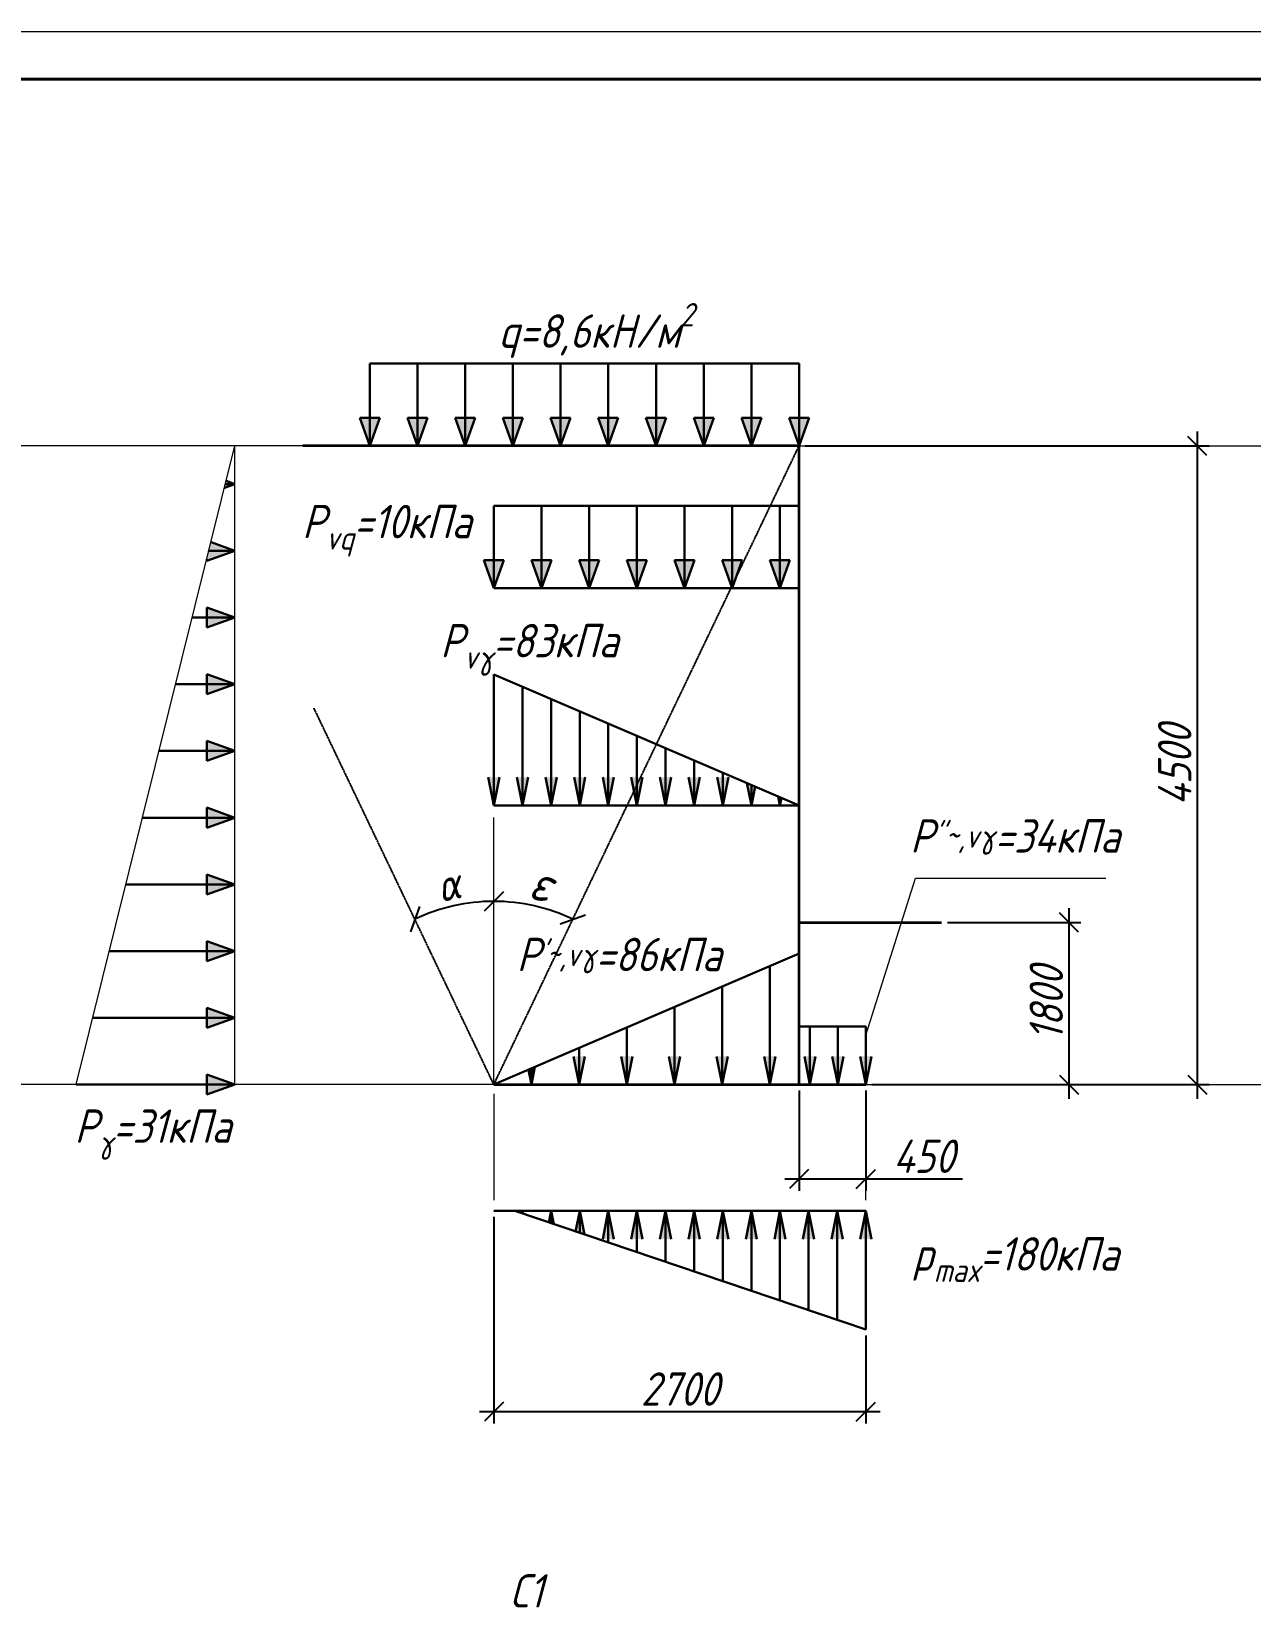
# Model space of a CAD drawing. Header units: millimetres. Extents: x -1004 to 900128, y -352756 to 107728.
# Drawn here: x 321527 to 334308, y 1445 to 17979 of the extents above; entities that cross this region are included whole.
import ezdxf

# ---------------------------------------------------------------- set-up
doc = ezdxf.new("R2010")
doc.units = ezdxf.units.MM
doc.linetypes.add('ACAD_ISO02W100', pattern=[15, 12, -3])
doc.linetypes.add('ACAD_ISO04W100', pattern=[30, 24, -3, 0, -3])
for name, color, linetype, lineweight in [('axles', 152, 'ACAD_ISO04W100', 20), ('basic', 95, 'Continuous', 30), ('frame', 173, 'Continuous', 40), ('hatch', 117, 'ACAD_ISO02W100', 25), ('size', 45, 'Continuous', 20), ('text', 13, 'Continuous', 20), ('thick', 42, 'Continuous', 35), ('thin', 153, 'Continuous', 18)]:
    doc.layers.add(name, color=color, linetype=linetype, lineweight=lineweight)
doc.styles.add('Structures', font='isocpeur.ttf', dxfattribs={"width": 0.85, "oblique": 15})
doc.styles.add('structures 5', font='isocpeur.ttf', dxfattribs={"width": 0.85, "oblique": 15, "height": 5})
doc.dimstyles.new('structures 3.5', dxfattribs={"dimtxt": 3.5, "dimasz": 2, "dimexe": 1.25, "dimexo": 0.625, "dimtad": 1, "dimtxsty": 'Structures', "dimblk": 'OBLIQUE', "dimcen": 2.5, "dimdle": 1.5, "dimadec": 0, "dimazin": 0, "dimtfac": 1, "dimtmove": 0, "dimatfit": 3, "dimfxl": 1, "dimarcsym": 0})

# ---------------------------------------------------------------- blocks, each defined once
blk = doc.blocks.new('_Oblique')
at = {"color": 0, "linetype": 'ByBlock', "lineweight": -2}
blk.add_line((-0.5, -0.5), (0.5, 0.5), dxfattribs=at)
blk = doc.blocks.new('*D250')
at = {"layer": 'Defpoints', "color": 0, "transparency": 16777216}
for p in [(331070.3968616705, 8631.040334939873), (330275.0743237844, 6931.040334939873), (332405.1650700372, 6931.040334939873)]:
    blk.add_point(p, dxfattribs=at)
at = {"layer": 'size', "color": 0, "lineweight": -2, "transparency": 16777216}
for p, q in [((332405.1650700372, 8781.040334939875), (332405.1650700372, 6781.040334939873)), ((331132.8968616705, 8631.040334939873), (332530.1650700372, 8631.040334939875)), ((330337.5743237844, 6931.040334939873), (332530.1650700372, 6931.040334939873))]:
    blk.add_line(p, q, dxfattribs=at)
at = {"layer": 'size', "color": 0, "lineweight": -2, "transparency": 16777216, "xscale": 200, "yscale": 200, "zscale": 200}
for p, rotation in [((332405.1650700372, 8631.040334939875), 90), ((332405.1650700372, 6931.040334939873), 270)]:
    blk.add_blockref('_Oblique', p, dxfattribs=dict(at, rotation=rotation))
at = {"layer": 'size', "color": 0, "transparency": 16777216, "insert": (332167.6650700372, 7781.040334939778), "char_height": 350, "attachment_point": 5, "rotation": 90, "style": 'Structures'}
blk.add_mtext('1800', dxfattribs=at)
blk = doc.blocks.new('*D251')
at = {"layer": 'Defpoints', "color": 0, "transparency": 16777216}
for p in [(329575.0743237843, 6931.040334939869), (330275.0743237843, 6931.040334939869), (330275.0743237843, 5941.322393724899)]:
    blk.add_point(p, dxfattribs=at)
at = {"layer": 'size', "color": 0, "lineweight": -2, "transparency": 16777216}
for p, q in [((329575.0743237843, 6868.540334939869), (329575.0743237843, 5816.322393724899)), ((330275.0743237843, 6868.540334939869), (330275.0743237843, 5816.322393724899)), ((329425.0743237843, 5941.322393724899), (330275.0743237843, 5941.322393724899)), ((330275.0743237843, 5941.322393724899), (331288.8565411352, 5941.322393724899))]:
    blk.add_line(p, q, dxfattribs=at)
at = {"layer": 'size', "color": 0, "lineweight": -2, "transparency": 16777216, "xscale": 200, "yscale": 200, "zscale": 200, "rotation": 180}
blk.add_blockref('_Oblique', (329575.0743237843, 5941.322393724899), dxfattribs=at)
at = {"layer": 'size', "color": 0, "lineweight": -2, "transparency": 16777216, "xscale": 200, "yscale": 200, "zscale": 200}
blk.add_blockref('_Oblique', (330275.0743237843, 5941.322393724899), dxfattribs=at)
at = {"layer": 'size', "color": 0, "transparency": 16777216, "insert": (330881.9654324598, 6178.822393724899), "char_height": 350, "attachment_point": 5, "style": 'Structures'}
blk.add_mtext('450', dxfattribs=at)
blk = doc.blocks.new('*D252')
at = {"layer": 'Defpoints', "color": 0, "transparency": 16777216}
for p in [(329575.0743237844, 13631.04033493988), (333751.3673618096, 13631.04033493988), (330275.0743237844, 6931.040334939873)]:
    blk.add_point(p, dxfattribs=at)
at = {"layer": 'size', "color": 0, "lineweight": -2, "transparency": 16777216}
for p, q in [((333751.3673618096, 6781.040334939873), (333751.3673618096, 13781.04033493988)), ((329637.5743237844, 13631.04033493988), (333876.3673618096, 13631.04033493988)), ((330337.5743237844, 6931.040334939873), (333876.3673618096, 6931.040334939874))]:
    blk.add_line(p, q, dxfattribs=at)
at = {"layer": 'size', "color": 0, "lineweight": -2, "transparency": 16777216, "xscale": 200, "yscale": 200, "zscale": 200}
for p, rotation in [((333751.3673618096, 13631.04033493988), 90), ((333751.3673618096, 6931.040334939873), 270)]:
    blk.add_blockref('_Oblique', p, dxfattribs=dict(at, rotation=rotation))
at = {"layer": 'size', "color": 0, "transparency": 16777216, "insert": (333513.8673618095, 10281.04033493978), "char_height": 350, "attachment_point": 5, "rotation": 90, "style": 'Structures'}
blk.add_mtext('4500', dxfattribs=at)
blk = doc.blocks.new('*D253')
at = {"layer": 'Defpoints', "color": 0, "transparency": 16777216}
for p in [(329575.0743237843, 13631.04033493985), (326375.0743237843, 9732.184641037034), (326659.4576284386, 8831.647087800506), (326375.0743237843, 6931.040334939869), (326375.0743237843, 6931.040334939869)]:
    blk.add_point(p, dxfattribs=at)
at = {"layer": 'size', "color": 0, "lineweight": -2, "transparency": 16777216}
blk.add_arc((326375.0743237843, 6931.040334939869), 1921.764786071803, 64.47030200946634, 89.9999999999995, dxfattribs=at)
at = {"layer": 'size', "color": 0, "lineweight": -2, "transparency": 16777216, "xscale": 200, "yscale": 200, "zscale": 200}
for p, rotation in [((326375.0743237843, 8852.805121011683), 179.9999999999995), ((327203.3143472342, 8665.167884038048), 334.4703020094663)]:
    blk.add_blockref('_Oblique', p, dxfattribs=dict(at, rotation=rotation))
at = {"layer": 'size', "color": 0, "transparency": 16777216, "insert": (326877.9558081086, 9045.921731805705), "char_height": 350, "attachment_point": 5, "rotation": 346.62446844601817, "style": 'Structures'}
blk.add_mtext('{\\H1.08333x;ε}', dxfattribs=at)
blk = doc.blocks.new('*D254')
at = {"layer": 'Defpoints', "color": 0, "transparency": 16777216}
for p in [(323175.0743237843, 13631.04033493986), (326375.0743237843, 13381.04033493986), (326090.69101913, 8831.647087800513), (326375.0743237843, 6931.040334939862), (326375.0743237843, 6931.040334939862)]:
    blk.add_point(p, dxfattribs=at)
at = {"layer": 'size', "color": 0, "lineweight": -2, "transparency": 16777216}
blk.add_arc((326375.0743237843, 6931.040334939862), 1921.764786071808, 90.00000000000007, 115.5296979905329, dxfattribs=at)
at = {"layer": 'size', "color": 0, "lineweight": -2, "transparency": 16777216, "xscale": 200, "yscale": 200, "zscale": 200}
blk.add_blockref('_Oblique', (326375.0743237843, 8852.805121011661), dxfattribs=at)
at = {"layer": 'size', "color": 0, "lineweight": -2, "transparency": 16777216, "xscale": 200, "yscale": 200, "zscale": 200, "rotation": 205.5296979905329}
blk.add_blockref('_Oblique', (325546.8343003344, 8665.16788403807), dxfattribs=at)
at = {"layer": 'size', "color": 0, "transparency": 16777216, "insert": (325899.5955592084, 9029.827065516532), "char_height": 350, "width": 756.4295596564855, "attachment_point": 5, "rotation": 12.764848995266489, "style": 'Structures'}
blk.add_mtext('{\\H0.95833x;α}', dxfattribs=at)
blk = doc.blocks.new('*D255')
at = {"layer": 'Defpoints', "color": 0, "transparency": 16777216}
for p in [(326375.0743237843, 5604.587045842854), (330275.0743237843, 4362.277862504212), (330275.0743237843, 3499.319195660981)]:
    blk.add_point(p, dxfattribs=at)
at = {"layer": 'size', "color": 0, "lineweight": -2, "transparency": 16777216}
for p, q in [((326375.0743237843, 5542.087045842854), (326375.0743237843, 3374.319195660981)), ((330275.0743237843, 4299.777862504212), (330275.0743237843, 3374.319195660981)), ((326225.0743237843, 3499.319195660981), (330425.0743237843, 3499.319195660981))]:
    blk.add_line(p, q, dxfattribs=at)
at = {"layer": 'size', "color": 0, "lineweight": -2, "transparency": 16777216, "xscale": 200, "yscale": 200, "zscale": 200, "rotation": 180}
blk.add_blockref('_Oblique', (326375.0743237843, 3499.319195660981), dxfattribs=at)
at = {"layer": 'size', "color": 0, "lineweight": -2, "transparency": 16777216, "xscale": 200, "yscale": 200, "zscale": 200}
blk.add_blockref('_Oblique', (330275.0743237843, 3499.319195660981), dxfattribs=at)
at = {"layer": 'size', "color": 0, "transparency": 16777216, "insert": (328325.0743237843, 3736.819195660981), "char_height": 350, "attachment_point": 5, "style": 'Structures'}
blk.add_mtext('2700', dxfattribs=at)

msp = doc.modelspace()

# ---------------------------------------------------------------- hatches: boundary and pattern name
at = {"layer": 'basic'}
h = msp.add_hatch(color=256, dxfattribs=at)
h.dxf.hatch_style = 1
h.paths.add_polyline_path([(324970.1491514457, 13925.69669780154), (325075.0743237843, 13631.04033493987), (325075.0743237843, 13925.69669780154)])
h.paths.add_polyline_path([(325075.0743237843, 13925.69669780154), (325075.0743237843, 13631.04033493987), (325179.9994961229, 13925.69669780154)])
h = msp.add_hatch(color=256, dxfattribs=at)
h.dxf.hatch_style = 1
h.paths.add_polyline_path([(325470.1491514457, 13925.69669780154), (325575.0743237843, 13631.04033493987), (325575.0743237843, 13925.69669780154)])
h.paths.add_polyline_path([(325575.0743237843, 13925.69669780154), (325575.0743237843, 13631.04033493987), (325679.9994961229, 13925.69669780154)])
h = msp.add_hatch(color=256, dxfattribs=at)
h.dxf.hatch_style = 1
h.paths.add_polyline_path([(325970.1491514457, 13925.69669780154), (326075.0743237843, 13631.04033493987), (326075.0743237843, 13925.69669780154)])
h.paths.add_polyline_path([(326075.0743237843, 13925.69669780154), (326075.0743237843, 13631.04033493987), (326179.9994961229, 13925.69669780154)])
h = msp.add_hatch(color=256, dxfattribs=at)
h.dxf.hatch_style = 1
h.paths.add_polyline_path([(326470.1491514457, 13925.69669780154), (326575.0743237843, 13631.04033493987), (326575.0743237843, 13925.69669780154)])
h.paths.add_polyline_path([(326575.0743237843, 13925.69669780154), (326575.0743237843, 13631.04033493987), (326679.9994961229, 13925.69669780154)])
h = msp.add_hatch(color=256, dxfattribs=at)
h.dxf.hatch_style = 1
h.paths.add_polyline_path([(326970.1491514457, 13925.69669780154), (327075.0743237843, 13631.04033493987), (327075.0743237843, 13925.69669780154)])
h.paths.add_polyline_path([(327075.0743237843, 13925.69669780154), (327075.0743237843, 13631.04033493987), (327179.9994961229, 13925.69669780154)])
h = msp.add_hatch(color=256, dxfattribs=at)
h.dxf.hatch_style = 1
h.paths.add_polyline_path([(327470.1491514457, 13925.69669780154), (327575.0743237843, 13631.04033493987), (327575.0743237843, 13925.69669780154)])
h.paths.add_polyline_path([(327575.0743237843, 13925.69669780154), (327575.0743237843, 13631.04033493987), (327679.9994961229, 13925.69669780154)])
h = msp.add_hatch(color=256, dxfattribs=at)
h.dxf.hatch_style = 1
h.paths.add_polyline_path([(327970.1491514457, 13925.69669780154), (328075.0743237843, 13631.04033493987), (328075.0743237843, 13925.69669780154)])
h.paths.add_polyline_path([(328075.0743237843, 13925.69669780154), (328075.0743237843, 13631.04033493987), (328179.9994961229, 13925.69669780154)])
h = msp.add_hatch(color=256, dxfattribs=at)
h.dxf.hatch_style = 1
h.paths.add_polyline_path([(328470.1491514457, 13925.69669780154), (328575.0743237843, 13631.04033493987), (328575.0743237843, 13925.69669780154)])
h.paths.add_polyline_path([(328575.0743237843, 13925.69669780154), (328575.0743237843, 13631.04033493987), (328679.9994961229, 13925.69669780154)])
h = msp.add_hatch(color=256, dxfattribs=at)
h.dxf.hatch_style = 1
h.paths.add_polyline_path([(328970.1491514457, 13925.69669780154), (329075.0743237843, 13631.04033493987), (329075.0743237843, 13925.69669780154)])
h.paths.add_polyline_path([(329075.0743237843, 13925.69669780154), (329075.0743237843, 13631.04033493987), (329179.9994961229, 13925.69669780154)])
h = msp.add_hatch(color=256, dxfattribs=at)
h.dxf.hatch_style = 1
h.paths.add_polyline_path([(329470.1491514457, 13925.69669780154), (329575.0743237843, 13631.04033493987), (329575.0743237843, 13925.69669780154)])
h.paths.add_polyline_path([(329575.0743237843, 13925.69669780154), (329575.0743237843, 13631.04033493987), (329679.9994961229, 13925.69669780154)])
h = msp.add_hatch(color=256, dxfattribs=at)
h.dxf.hatch_style = 1
h.paths.add_polyline_path([(323568.7466044656, 13263.52627744677), (323560.6825561777, 13231.04033493987), (323659.9753291832, 13231.04033493987)])
h.paths.add_polyline_path([(323659.9753291832, 13231.04033493987), (323560.6825561777, 13231.04033493987), (323551.0546498292, 13192.25440497906)])
h.paths.add_polyline_path([(323659.9753291832, 12531.04033493987), (323386.920203418, 12531.04033493987), (323374.9174598908, 12482.68739579276), (323399.9522455091, 12438.44784312483)])
h.paths.add_polyline_path([(323409.0963362101, 12620.37667683382), (323386.920203418, 12531.04033493987), (323659.9753291832, 12531.04033493987)])
h.paths.add_polyline_path([(323374.9174598908, 12482.68739579276), (323365.3189663215, 12444.0199549356), (323365.3189663215, 12426.11516260126), (323399.9522455091, 12438.44784312483)])
h = msp.add_hatch(color=256, dxfattribs=at)
h.dxf.hatch_style = 1
h.paths.add_polyline_path([(326270.1491514457, 12432.24330325637), (326375.0743237843, 12137.5869403947), (326375.0743237843, 12432.24330325637)])
h.paths.add_polyline_path([(326375.0743237843, 12432.24330325637), (326375.0743237843, 12137.5869403947), (326479.9994961229, 12432.24330325637)])
h = msp.add_hatch(color=256, dxfattribs=at)
h.dxf.hatch_style = 1
h.paths.add_polyline_path([(326770.1491514457, 12432.24330325637), (326875.0743237843, 12137.5869403947), (326875.0743237843, 12432.24330325637)])
h.paths.add_polyline_path([(326875.0743237843, 12432.24330325637), (326875.0743237843, 12137.5869403947), (326979.9994961229, 12432.24330325637)])
h = msp.add_hatch(color=256, dxfattribs=at)
h.dxf.hatch_style = 1
h.paths.add_polyline_path([(327270.1491514457, 12432.24330325637), (327375.0743237843, 12137.5869403947), (327375.0743237843, 12432.24330325637)])
h.paths.add_polyline_path([(327375.0743237843, 12432.24330325637), (327375.0743237843, 12137.5869403947), (327479.9994961229, 12432.24330325637)])
h = msp.add_hatch(color=256, dxfattribs=at)
h.dxf.hatch_style = 1
h.paths.add_polyline_path([(327770.1491514457, 12432.24330325637), (327875.0743237843, 12137.5869403947), (327875.0743237843, 12432.24330325637)])
h.paths.add_polyline_path([(327875.0743237843, 12432.24330325637), (327875.0743237843, 12137.5869403947), (327979.9994961229, 12432.24330325637)])
h = msp.add_hatch(color=256, dxfattribs=at)
h.dxf.hatch_style = 1
h.paths.add_polyline_path([(328270.1491514457, 12432.24330325637), (328375.0743237843, 12137.5869403947), (328375.0743237843, 12432.24330325637)])
h.paths.add_polyline_path([(328375.0743237843, 12432.24330325637), (328375.0743237843, 12137.5869403947), (328479.9994961229, 12432.24330325637)])
h = msp.add_hatch(color=256, dxfattribs=at)
h.dxf.hatch_style = 1
h.paths.add_polyline_path([(328770.1491514457, 12432.24330325637), (328875.0743237843, 12137.5869403947), (328875.0743237843, 12432.24330325637)])
h.paths.add_polyline_path([(328875.0743237843, 12432.24330325637), (328875.0743237843, 12137.5869403947), (328979.9994961229, 12432.24330325637)])
h = msp.add_hatch(color=256, dxfattribs=at)
h.dxf.hatch_style = 1
h.paths.add_polyline_path([(329270.1491514457, 12432.24330325637), (329375.0743237843, 12137.5869403947), (329375.0743237843, 12432.24330325637)])
h.paths.add_polyline_path([(329375.0743237843, 12432.24330325637), (329375.0743237843, 12137.5869403947), (329479.9994961229, 12432.24330325637)])
h = msp.add_hatch(color=256, dxfattribs=at)
h.dxf.hatch_style = 1
h.paths.add_polyline_path([(323365.3189663215, 11935.96550727848), (323659.9753291832, 11831.04033493987), (323365.3189663215, 11831.04033493987)])
h.paths.add_polyline_path([(323365.3189663215, 11831.04033493987), (323659.9753291832, 11831.04033493987), (323365.3189663215, 11726.11516260126)])
h = msp.add_hatch(color=256, dxfattribs=at)
h.dxf.hatch_style = 1
h.paths.add_polyline_path([(323365.3189663215, 11235.96550727848), (323659.9753291832, 11131.04033493987), (323365.3189663215, 11131.04033493987)])
h.paths.add_polyline_path([(323365.3189663215, 11131.04033493987), (323659.9753291832, 11131.04033493987), (323365.3189663215, 11026.11516260126)])
h = msp.add_hatch(color=256, dxfattribs=at)
h.dxf.hatch_style = 1
h.paths.add_polyline_path([(323365.3189663215, 10535.96550727848), (323659.9753291832, 10431.04033493987), (323365.3189663215, 10431.04033493987)])
h.paths.add_polyline_path([(323365.3189663215, 10431.04033493987), (323659.9753291832, 10431.04033493987), (323365.3189663215, 10326.11516260126)])
h = msp.add_hatch(color=256, dxfattribs=at)
h.dxf.hatch_style = 1
h.paths.add_polyline_path([(326316.3424511486, 10154.87695464137), (326375.0743237843, 10154.87695464137), (326375.0743237843, 9860.220591779682)])
h.paths.add_polyline_path([(326375.0743237843, 10154.87695464137), (326433.8061964201, 10154.87695464137), (326375.0743237843, 9860.220591779682)])
h = msp.add_hatch(color=256, dxfattribs=at)
h.dxf.hatch_style = 1
h.paths.add_polyline_path([(326616.3424511486, 10154.87695464137), (326675.0743237843, 10154.87695464137), (326675.0743237843, 9860.220591779682)])
h.paths.add_polyline_path([(326675.0743237843, 10154.87695464137), (326733.8061964201, 10154.87695464137), (326675.0743237843, 9860.220591779682)])
h = msp.add_hatch(color=256, dxfattribs=at)
h.dxf.hatch_style = 1
h.paths.add_polyline_path([(326916.3424511486, 10154.87695464137), (326975.0743237843, 10154.87695464137), (326975.0743237843, 9860.220591779682)])
h.paths.add_polyline_path([(326975.0743237843, 10154.87695464137), (327033.8061964201, 10154.87695464137), (326975.0743237843, 9860.220591779682)])
h = msp.add_hatch(color=256, dxfattribs=at)
h.dxf.hatch_style = 1
h.paths.add_polyline_path([(327216.3424511486, 10154.87695464137), (327275.0743237843, 10154.87695464137), (327275.0743237843, 9860.220591779682)])
h.paths.add_polyline_path([(327275.0743237843, 10154.87695464137), (327333.8061964201, 10154.87695464137), (327275.0743237843, 9860.220591779682)])
h = msp.add_hatch(color=256, dxfattribs=at)
h.dxf.hatch_style = 1
h.paths.add_polyline_path([(327516.3424511486, 10154.87695464137), (327575.0743237843, 10154.87695464137), (327575.0743237843, 9860.220591779682)])
h.paths.add_polyline_path([(327575.0743237843, 10154.87695464137), (327633.8061964201, 10154.87695464137), (327575.0743237843, 9860.220591779682)])
h = msp.add_hatch(color=256, dxfattribs=at)
h.dxf.hatch_style = 1
h.paths.add_polyline_path([(327816.3424511486, 10154.87695464137), (327875.0743237843, 10154.87695464137), (327875.0743237843, 9860.220591779682)])
h.paths.add_polyline_path([(327875.0743237843, 10154.87695464137), (327933.8061964201, 10154.87695464137), (327875.0743237843, 9860.220591779682)])
h = msp.add_hatch(color=256, dxfattribs=at)
h.dxf.hatch_style = 1
h.paths.add_polyline_path([(328116.3424511486, 10154.87695464137), (328175.0743237843, 10154.87695464137), (328175.0743237843, 9860.220591779682)])
h.paths.add_polyline_path([(328175.0743237843, 10154.87695464137), (328233.8061964201, 10154.87695464137), (328175.0743237843, 9860.220591779682)])
h = msp.add_hatch(color=256, dxfattribs=at)
h.dxf.hatch_style = 1
h.paths.add_polyline_path([(328416.3424511486, 10154.87695464137), (328475.0743237843, 10154.87695464137), (328475.0743237843, 9860.220591779682)])
h.paths.add_polyline_path([(328475.0743237843, 10154.87695464137), (328533.8061964201, 10154.87695464137), (328475.0743237843, 9860.220591779682)])
h = msp.add_hatch(color=256, dxfattribs=at)
h.dxf.hatch_style = 1
h.paths.add_polyline_path([(328716.3424511486, 10154.87695464137), (328775.0743237843, 10154.87695464137), (328775.0743237843, 9860.220591779682)])
h.paths.add_polyline_path([(328775.0743237843, 10154.87695464137), (328833.8061964201, 10154.87695464137), (328775.0743237843, 9860.220591779682)])
h = msp.add_hatch(color=256, dxfattribs=at)
h.dxf.hatch_style = 1
h.paths.add_polyline_path([(329114.4884474559, 10057.96028243232), (329075.0743237843, 10074.88163634852), (329075.0743237843, 9860.220591779682)])
h.paths.add_polyline_path([(329075.0743237843, 10074.88163634852), (329028.2832896956, 10094.97006085643), (329075.0743237843, 9860.220591779682)])
h.paths.add_polyline_path([(329390.839973253, 9939.31646804075), (329375.0743237843, 9946.085009607224), (329375.0743237843, 9860.220591779682)])
h.paths.add_polyline_path([(329375.0743237843, 9946.085009607224), (329356.3579101488, 9954.120379410393), (329375.0743237843, 9860.220591779682)])
h = msp.add_hatch(color=256, dxfattribs=at)
h.dxf.hatch_style = 1
h.paths.add_polyline_path([(323365.3189663215, 9835.96550727848), (323659.9753291832, 9731.04033493987), (323365.3189663215, 9731.04033493987)])
h.paths.add_polyline_path([(323365.3189663215, 9731.04033493987), (323659.9753291832, 9731.04033493987), (323365.3189663215, 9626.115162601258)])
h = msp.add_hatch(color=256, dxfattribs=at)
h.dxf.hatch_style = 1
h.paths.add_polyline_path([(323365.3189663215, 9135.96550727848), (323659.9753291832, 9031.04033493987), (323365.3189663215, 9031.04033493987)])
h.paths.add_polyline_path([(323365.3189663215, 9031.04033493987), (323659.9753291832, 9031.04033493987), (323365.3189663215, 8926.115162601258)])
h = msp.add_hatch(color=256, dxfattribs=at)
h.dxf.hatch_style = 1
h.paths.add_polyline_path([(323365.3189663215, 8435.96550727848), (323659.9753291832, 8331.04033493987), (323365.3189663215, 8331.04033493987)])
h.paths.add_polyline_path([(323365.3189663215, 8331.04033493987), (323659.9753291832, 8331.04033493987), (323365.3189663215, 8226.115162601258)])
h = msp.add_hatch(color=256, dxfattribs=at)
h.dxf.hatch_style = 1
h.paths.add_polyline_path([(323365.3189663215, 7735.965507278481), (323659.9753291832, 7631.040334939869), (323365.3189663215, 7631.040334939869)])
h.paths.add_polyline_path([(323365.3189663215, 7631.040334939869), (323659.9753291832, 7631.040334939869), (323365.3189663215, 7526.115162601258)])
h = msp.add_hatch(color=256, dxfattribs=at)
h.dxf.hatch_style = 1
h.paths.add_polyline_path([(326805.5662675344, 7115.860035587597), (326768.7273986446, 7100.044295434345), (326768.7273986446, 6931.040334939869)])
h.paths.add_polyline_path([(326768.7273986446, 7100.044295434345), (326737.6964166921, 7086.72200943451), (326768.7273986446, 6931.040334939869)])
h = msp.add_hatch(color=256, dxfattribs=at)
h.dxf.hatch_style = 1
h.paths.add_polyline_path([(327327.4592712803, 7225.696697801541), (327268.7273986446, 7225.696697801541), (327268.7273986446, 6931.040334939869)])
h.paths.add_polyline_path([(327268.7273986446, 7225.696697801541), (327209.9955260088, 7225.696697801541), (327268.7273986446, 6931.040334939869)])
h = msp.add_hatch(color=256, dxfattribs=at)
h.dxf.hatch_style = 1
h.paths.add_polyline_path([(327827.4592712803, 7225.696697801541), (327768.7273986446, 7225.696697801541), (327768.7273986446, 6931.040334939869)])
h.paths.add_polyline_path([(327768.7273986446, 7225.696697801541), (327709.9955260088, 7225.696697801541), (327768.7273986446, 6931.040334939869)])
h = msp.add_hatch(color=256, dxfattribs=at)
h.dxf.hatch_style = 1
h.paths.add_polyline_path([(328327.4592712803, 7225.696697801541), (328268.7273986446, 7225.696697801541), (328268.7273986446, 6931.040334939869)])
h.paths.add_polyline_path([(328268.7273986446, 7225.696697801541), (328209.9955260088, 7225.696697801541), (328268.7273986446, 6931.040334939869)])
h = msp.add_hatch(color=256, dxfattribs=at)
h.dxf.hatch_style = 1
h.paths.add_polyline_path([(328827.4592712803, 7225.696697801541), (328768.7273986446, 7225.696697801541), (328768.7273986446, 6931.040334939869)])
h.paths.add_polyline_path([(328768.7273986446, 7225.696697801541), (328709.9955260088, 7225.696697801541), (328768.7273986446, 6931.040334939869)])
h = msp.add_hatch(color=256, dxfattribs=at)
h.dxf.hatch_style = 1
h.paths.add_polyline_path([(329327.4592712803, 7225.696697801541), (329268.7273986446, 7225.696697801541), (329268.7273986446, 6931.040334939869)])
h.paths.add_polyline_path([(329268.7273986446, 7225.696697801541), (329209.9955260088, 7225.696697801541), (329268.7273986446, 6931.040334939869)])
h = msp.add_hatch(color=256, dxfattribs=at)
h.dxf.hatch_style = 1
h.paths.add_polyline_path([(329748.3852964018, 7225.696697801541), (329689.653423766, 7225.696697801541), (329689.653423766, 6931.040334939869)])
h.paths.add_polyline_path([(329689.653423766, 7225.696697801541), (329630.9215511302, 7225.696697801541), (329689.653423766, 6931.040334939869)])
h = msp.add_hatch(color=256, dxfattribs=at)
h.dxf.hatch_style = 1
h.paths.add_polyline_path([(330041.0957464109, 7225.696697801541), (329982.3638737752, 7225.696697801541), (329982.3638737752, 6931.040334939869)])
h.paths.add_polyline_path([(329982.3638737752, 7225.696697801541), (329923.6320011394, 7225.696697801541), (329982.3638737752, 6931.040334939869)])
h = msp.add_hatch(color=256, dxfattribs=at)
h.dxf.hatch_style = 1
h.paths.add_polyline_path([(330333.8061964201, 7225.696697801541), (330275.0743237843, 7225.696697801541), (330275.0743237843, 6931.040334939869)])
h.paths.add_polyline_path([(330275.0743237843, 7225.696697801541), (330216.3424511486, 7225.696697801541), (330275.0743237843, 6931.040334939869)])
h = msp.add_hatch(color=256, dxfattribs=at)
h.dxf.hatch_style = 1
h.paths.add_polyline_path([(323365.3189663215, 7035.965507278481), (323659.9753291832, 6931.040334939869), (323365.3189663215, 6931.040334939869)])
h.paths.add_polyline_path([(323365.3189663215, 6931.040334939869), (323659.9753291832, 6931.040334939869), (323365.3189663215, 6826.115162601258)])
h = msp.add_hatch(color=256, dxfattribs=at)
h.dxf.hatch_style = 1
h.paths.add_polyline_path([(327275.0743237843, 5604.587045842854), (327275.0743237843, 5375.029914138973), (327324.1313721716, 5358.469038671847)])
h.paths.add_polyline_path([(327275.0743237843, 5604.587045842854), (327232.2029851957, 5389.50259284295), (327275.0743237843, 5375.029914138973)])
h.paths.add_polyline_path([(326975.0743237843, 5604.587045842854), (326975.0743237843, 5476.30511930244), (327002.4885567066, 5467.050512423782)])
h.paths.add_polyline_path([(326975.0743237843, 5604.587045842854), (326951.1168110436, 5484.392792695849), (326975.0743237843, 5476.30511930244)])
h.paths.add_polyline_path([(326675.0743237843, 5604.587045842854), (326670.0306368916, 5579.282992548739), (326675.0743237843, 5577.580324465936)])
h.paths.add_polyline_path([(326675.0743237843, 5604.587045842854), (326675.0743237843, 5577.580324465936), (326680.8457412416, 5575.631986175682)])
h = msp.add_hatch(color=256, dxfattribs=at)
h.dxf.hatch_style = 1
h.paths.add_polyline_path([(327516.3424511486, 5309.930682981183), (327575.0743237843, 5309.930682981183), (327575.0743237843, 5604.587045842854)])
h.paths.add_polyline_path([(327575.0743237843, 5309.930682981183), (327633.8061964201, 5309.930682981183), (327575.0743237843, 5604.587045842854)])
h = msp.add_hatch(color=256, dxfattribs=at)
h.dxf.hatch_style = 1
h.paths.add_polyline_path([(327816.3424511486, 5309.930682981183), (327875.0743237843, 5309.930682981183), (327875.0743237843, 5604.587045842854)])
h.paths.add_polyline_path([(327875.0743237843, 5309.930682981183), (327933.8061964201, 5309.930682981183), (327875.0743237843, 5604.587045842854)])
h = msp.add_hatch(color=256, dxfattribs=at)
h.dxf.hatch_style = 1
h.paths.add_polyline_path([(328116.3424511486, 5309.930682981183), (328175.0743237843, 5309.930682981183), (328175.0743237843, 5604.587045842854)])
h.paths.add_polyline_path([(328175.0743237843, 5309.930682981183), (328233.8061964201, 5309.930682981183), (328175.0743237843, 5604.587045842854)])
h = msp.add_hatch(color=256, dxfattribs=at)
h.dxf.hatch_style = 1
h.paths.add_polyline_path([(328416.3424511486, 5309.930682981183), (328475.0743237843, 5309.930682981183), (328475.0743237843, 5604.587045842854)])
h.paths.add_polyline_path([(328475.0743237843, 5309.930682981183), (328533.8061964201, 5309.930682981183), (328475.0743237843, 5604.587045842854)])
h = msp.add_hatch(color=256, dxfattribs=at)
h.dxf.hatch_style = 1
h.paths.add_polyline_path([(328716.3424511486, 5309.930682981183), (328775.0743237843, 5309.930682981183), (328775.0743237843, 5604.587045842854)])
h.paths.add_polyline_path([(328775.0743237843, 5309.930682981183), (328833.8061964201, 5309.930682981183), (328775.0743237843, 5604.587045842854)])
h = msp.add_hatch(color=256, dxfattribs=at)
h.dxf.hatch_style = 1
h.paths.add_polyline_path([(329016.3424511486, 5309.930682981183), (329075.0743237843, 5309.930682981183), (329075.0743237843, 5604.587045842854)])
h.paths.add_polyline_path([(329075.0743237843, 5309.930682981183), (329133.8061964201, 5309.930682981183), (329075.0743237843, 5604.587045842854)])
h = msp.add_hatch(color=256, dxfattribs=at)
h.dxf.hatch_style = 1
h.paths.add_polyline_path([(329316.3424511486, 5309.930682981183), (329375.0743237843, 5309.930682981183), (329375.0743237843, 5604.587045842854)])
h.paths.add_polyline_path([(329375.0743237843, 5309.930682981183), (329433.8061964201, 5309.930682981183), (329375.0743237843, 5604.587045842854)])
h = msp.add_hatch(color=256, dxfattribs=at)
h.dxf.hatch_style = 1
h.paths.add_polyline_path([(329616.3424511486, 5309.930682981183), (329675.0743237843, 5309.930682981183), (329675.0743237843, 5604.587045842854)])
h.paths.add_polyline_path([(329675.0743237843, 5309.930682981183), (329733.8061964201, 5309.930682981183), (329675.0743237843, 5604.587045842854)])
h = msp.add_hatch(color=256, dxfattribs=at)
h.dxf.hatch_style = 1
h.paths.add_polyline_path([(329916.3424511486, 5309.930682981183), (329975.0743237843, 5309.930682981183), (329975.0743237843, 5604.587045842854)])
h.paths.add_polyline_path([(329975.0743237843, 5309.930682981183), (330033.8061964201, 5309.930682981183), (329975.0743237843, 5604.587045842854)])
h = msp.add_hatch(color=256, dxfattribs=at)
h.dxf.hatch_style = 1
h.paths.add_polyline_path([(330216.3424511486, 5309.930682981183), (330275.0743237843, 5309.930682981183), (330275.0743237843, 5604.587045842854)])
h.paths.add_polyline_path([(330275.0743237843, 5309.930682981183), (330333.8061964201, 5309.930682981183), (330275.0743237843, 5604.587045842854)])

# ---------------------------------------------------------------- linework, layer by layer
at = {"layer": 'axles', "ltscale": 0.2}
for p, q in [((324373.3582349854, 13631.04033493987), (315344.8399546675, 13631.04033493987)), ((326375.0743237843, 6931.040334939869), (315894.8399546675, 6931.040334939869))]:
    msp.add_line(p, q, dxfattribs=at)
at = {"layer": 'axles', "ltscale": 0.4}
for p, q in [((329575.0743237843, 13631.04033493987), (345931.8772654559, 13631.04033493987)), ((330275.0743237843, 6931.040334939869), (342731.8772654559, 6931.040334939869))]:
    msp.add_line(p, q, dxfattribs=at)
at = {"layer": 'basic'}
for p, q in [((325075.0743237843, 13631.04033493987), (325075.0743237843, 14497.57363287589)), ((329575.0743237843, 14497.57363287589), (325075.0743237843, 14497.57363287591)), ((325575.0743237843, 13631.04033493987), (325575.0743237843, 14497.57363287589)), ((326075.0743237843, 13631.04033493987), (326075.0743237843, 14497.57363287589)), ((326575.0743237843, 13631.04033493987), (326575.0743237843, 14497.57363287589)), ((327075.0743237843, 13631.04033493987), (327075.0743237843, 14497.57363287589)), ((327575.0743237843, 13631.04033493987), (327575.0743237843, 14497.57363287589)), ((328075.0743237843, 13631.04033493987), (328075.0743237843, 14497.57363287589)), ((328575.0743237843, 13631.04033493987), (328575.0743237843, 14497.57363287589)), ((329075.0743237843, 13631.04033493987), (329075.0743237843, 14497.57363287589)), ((329575.0743237843, 13631.04033493987), (329575.0743237843, 14497.57363287589)), ((325075.0743237843, 13631.04033493987), (324970.1491514457, 13925.69669780154)), ((325179.9994961229, 13925.69669780154), (324970.1491514457, 13925.69669780154)), ((325075.0743237843, 13631.04033493987), (325179.9994961229, 13925.69669780154)), ((325575.0743237843, 13631.04033493987), (325470.1491514457, 13925.69669780154)), ((325679.9994961229, 13925.69669780154), (325470.1491514457, 13925.69669780154)), ((325575.0743237843, 13631.04033493987), (325679.9994961229, 13925.69669780154)), ((326075.0743237843, 13631.04033493987), (325970.1491514457, 13925.69669780154)), ((326179.9994961229, 13925.69669780154), (325970.1491514457, 13925.69669780154)), ((326075.0743237843, 13631.04033493987), (326179.9994961229, 13925.69669780154)), ((326575.0743237843, 13631.04033493987), (326470.1491514457, 13925.69669780154)), ((326679.9994961229, 13925.69669780154), (326470.1491514457, 13925.69669780154)), ((326575.0743237843, 13631.04033493987), (326679.9994961229, 13925.69669780154)), ((327075.0743237843, 13631.04033493987), (326970.1491514457, 13925.69669780154)), ((327179.9994961229, 13925.69669780154), (326970.1491514457, 13925.69669780154)), ((327075.0743237843, 13631.04033493987), (327179.9994961229, 13925.69669780154)), ((327575.0743237843, 13631.04033493987), (327470.1491514457, 13925.69669780154)), ((327679.9994961229, 13925.69669780154), (327470.1491514457, 13925.69669780154)), ((327575.0743237843, 13631.04033493987), (327679.9994961229, 13925.69669780154)), ((328075.0743237843, 13631.04033493987), (327970.1491514457, 13925.69669780154)), ((328179.9994961229, 13925.69669780154), (327970.1491514457, 13925.69669780154)), ((328075.0743237843, 13631.04033493987), (328179.9994961229, 13925.69669780154)), ((328575.0743237843, 13631.04033493987), (328470.1491514457, 13925.69669780154)), ((328679.9994961229, 13925.69669780154), (328470.1491514457, 13925.69669780154)), ((328575.0743237843, 13631.04033493987), (328679.9994961229, 13925.69669780154)), ((329075.0743237843, 13631.04033493987), (328970.1491514457, 13925.69669780154)), ((329179.9994961229, 13925.69669780154), (328970.1491514457, 13925.69669780154)), ((329075.0743237843, 13631.04033493987), (329179.9994961229, 13925.69669780154)), ((329575.0743237843, 13631.04033493987), (329470.1491514457, 13925.69669780154)), ((329679.9994961229, 13925.69669780154), (329470.1491514457, 13925.69669780154)), ((329575.0743237843, 13631.04033493987), (329679.9994961229, 13925.69669780154)), ((323659.9753291832, 13231.04033493987), (323551.0546498292, 13192.25440497906)), ((323659.9753291832, 13231.04033493987), (323560.6825561777, 13231.04033493987)), ((323659.9753291832, 13231.04033493987), (323568.7466044656, 13263.52627744677)), ((326375.0743237843, 12137.5869403947), (326375.0743237843, 13004.12023833071)), ((326375.0743237843, 13004.12023833071), (329575.0743237843, 13004.12023833071)), ((326875.0743237843, 12137.5869403947), (326875.0743237843, 13004.12023833071)), ((327375.0743237843, 12137.5869403947), (327375.0743237843, 13004.12023833071)), ((327875.0743237843, 12137.5869403947), (327875.0743237843, 13004.12023833071)), ((328375.0743237843, 12137.5869403947), (328375.0743237843, 13004.12023833071)), ((328875.0743237843, 12137.5869403947), (328875.0743237843, 13004.12023833071)), ((329375.0743237843, 12137.5869403947), (329375.0743237843, 13004.12023833071)), ((323659.9753291832, 12531.04033493987), (323409.0963362101, 12620.37667683382)), ((323659.9753291832, 12531.04033493987), (323365.3189663215, 12426.11516260126)), ((323365.3189663215, 12426.11516260126), (323365.3189663215, 12444.01995493559)), ((323659.9753291832, 12531.04033493987), (323386.920203418, 12531.04033493987)), ((326375.0743237843, 12137.5869403947), (326270.1491514457, 12432.24330325637)), ((326479.9994961229, 12432.24330325637), (326270.1491514457, 12432.24330325637)), ((326375.0743237843, 12137.5869403947), (326479.9994961229, 12432.24330325637)), ((326875.0743237843, 12137.5869403947), (326770.1491514457, 12432.24330325637)), ((326979.9994961229, 12432.24330325637), (326770.1491514457, 12432.24330325637)), ((326875.0743237843, 12137.5869403947), (326979.9994961229, 12432.24330325637)), ((327375.0743237843, 12137.5869403947), (327270.1491514457, 12432.24330325637)), ((327479.9994961229, 12432.24330325637), (327270.1491514457, 12432.24330325637)), ((327375.0743237843, 12137.5869403947), (327479.9994961229, 12432.24330325637)), ((327875.0743237843, 12137.5869403947), (327770.1491514457, 12432.24330325637)), ((327979.9994961229, 12432.24330325637), (327770.1491514457, 12432.24330325637)), ((327875.0743237843, 12137.5869403947), (327979.9994961229, 12432.24330325637)), ((328375.0743237843, 12137.5869403947), (328270.1491514457, 12432.24330325637)), ((328479.9994961229, 12432.24330325637), (328270.1491514457, 12432.24330325637)), ((328375.0743237843, 12137.5869403947), (328479.9994961229, 12432.24330325637)), ((328875.0743237843, 12137.5869403947), (328770.1491514457, 12432.24330325637)), ((328979.9994961229, 12432.24330325637), (328770.1491514457, 12432.24330325637)), ((328875.0743237843, 12137.5869403947), (328979.9994961229, 12432.24330325637)), ((329375.0743237843, 12137.5869403947), (329270.1491514457, 12432.24330325637)), ((329479.9994961229, 12432.24330325637), (329270.1491514457, 12432.24330325637)), ((329375.0743237843, 12137.5869403947), (329479.9994961229, 12432.24330325637)), ((329575.0743237843, 12137.5869403947), (326375.0743237843, 12137.5869403947)), ((323659.9753291832, 11831.04033493987), (323365.3189663215, 11935.96550727848)), ((323365.3189663215, 11726.11516260126), (323365.3189663215, 11935.96550727848)), ((323659.9753291832, 11831.04033493987), (323213.1578506584, 11831.04033493987)), ((323659.9753291832, 11831.04033493987), (323365.3189663215, 11726.11516260126)), ((323659.9753291832, 11131.04033493987), (323039.3954978988, 11131.04033493987)), ((323659.9753291832, 11131.04033493987), (323365.3189663215, 11235.96550727848)), ((323365.3189663215, 11026.11516260126), (323365.3189663215, 11235.96550727848)), ((323659.9753291832, 11131.04033493987), (323365.3189663215, 11026.11516260126)), ((329575.0743237843, 9860.220591779682), (326375.0743237843, 11234.05127702025)), ((326375.0743237843, 9860.220591779682), (326375.0743237843, 11234.05127702025)), ((326675.0743237843, 9860.220591779682), (326675.0743237843, 11105.25465027895)), ((326975.0743237843, 9860.220591779682), (326975.0743237843, 10976.45802353763)), ((327275.0743237843, 9860.220591779682), (327275.0743237843, 10847.66139679633)), ((327575.0743237843, 9860.220591779682), (327575.0743237843, 10718.86477005504)), ((327875.0743237843, 9860.220591779682), (327875.0743237843, 10590.06814331374)), ((323659.9753291832, 10431.04033493987), (322865.6331451391, 10431.04033493987)), ((323659.9753291832, 10431.04033493987), (323365.3189663215, 10535.96550727848)), ((323365.3189663215, 10326.11516260126), (323365.3189663215, 10535.96550727848)), ((323659.9753291832, 10431.04033493987), (323365.3189663215, 10326.11516260126)), ((328175.0743237843, 9860.220591779682), (328175.0743237843, 10461.27151657244)), ((328475.0743237843, 9860.220591779682), (328475.0743237843, 10332.47488983112)), ((326375.0743237843, 9860.220591779682), (326316.3424511486, 10154.87695464137)), ((326375.0743237843, 9860.220591779682), (326433.8061964201, 10154.87695464137)), ((326675.0743237843, 9860.220591779682), (326616.3424511486, 10154.87695464137)), ((326675.0743237843, 9860.220591779682), (326733.8061964201, 10154.87695464137)), ((326975.0743237843, 9860.220591779682), (326916.3424511486, 10154.87695464137)), ((326975.0743237843, 9860.220591779682), (327033.8061964201, 10154.87695464137)), ((327275.0743237843, 9860.220591779682), (327216.3424511486, 10154.87695464137)), ((327275.0743237843, 9860.220591779682), (327333.8061964201, 10154.87695464137)), ((327575.0743237843, 9860.220591779682), (327516.3424511486, 10154.87695464137)), ((327575.0743237843, 9860.220591779682), (327633.8061964201, 10154.87695464137)), ((327875.0743237843, 9860.220591779682), (327816.3424511486, 10154.87695464137)), ((327875.0743237843, 9860.220591779682), (327933.8061964201, 10154.87695464137)), ((328175.0743237843, 9860.220591779682), (328116.3424511486, 10154.87695464137)), ((328175.0743237843, 9860.220591779682), (328233.8061964201, 10154.87695464137)), ((328475.0743237843, 9860.220591779682), (328416.3424511486, 10154.87695464137)), ((328475.0743237843, 9860.220591779682), (328533.8061964201, 10154.87695464137)), ((328775.0743237843, 9860.220591779682), (328716.3424511486, 10154.87695464137)), ((328775.0743237843, 9860.220591779682), (328775.0743237843, 10203.67826308982)), ((328775.0743237843, 9860.220591779682), (328833.8061964201, 10154.87695464137)), ((329075.0743237843, 9860.220591779682), (329028.2832896956, 10094.97006085642)), ((329075.0743237843, 9860.220591779682), (329075.0743237843, 10074.88163634852)), ((329075.0743237843, 9860.220591779682), (329114.4884474559, 10057.96028243232)), ((329375.0743237843, 9860.220591779682), (329356.3579101488, 9954.120379410379)), ((329375.0743237843, 9860.220591779682), (329375.0743237843, 9946.085009607224)), ((329375.0743237843, 9860.220591779682), (329390.839973253, 9939.316468040735)), ((323659.9753291832, 9731.04033493987), (323365.3189663215, 9835.96550727848)), ((323365.3189663215, 9626.115162601258), (323365.3189663215, 9835.96550727848)), ((329575.0743237843, 9860.220591779682), (326375.0743237843, 9860.220591779682)), ((323659.9753291832, 9731.04033493987), (322691.8707923795, 9731.04033493987)), ((323659.9753291832, 9731.04033493987), (323365.3189663215, 9626.115162601258)), ((323659.9753291832, 9031.04033493987), (323365.3189663215, 9135.96550727848)), ((323365.3189663215, 8926.115162601258), (323365.3189663215, 9135.96550727848)), ((323659.9753291832, 9031.04033493987), (322518.1084396199, 9031.04033493987)), ((323659.9753291832, 9031.04033493987), (323365.3189663215, 8926.115162601258)), ((323659.9753291832, 8331.04033493987), (323365.3189663215, 8435.96550727848)), ((323365.3189663215, 8226.115162601258), (323365.3189663215, 8435.96550727848)), ((323659.9753291832, 8331.04033493987), (322344.3460868603, 8331.04033493987)), ((323659.9753291832, 8331.04033493987), (323365.3189663215, 8226.115162601258)), ((326375.0743237843, 6931.040334939869), (329575.0743237843, 8304.87102018042)), ((329268.7273986446, 6931.040334939869), (329268.7273986446, 8173.349518278512)), ((328768.7273986446, 6931.040334939869), (328768.7273986446, 7958.688473709684)), ((323659.9753291832, 7631.040334939869), (322170.5837341006, 7631.040334939869)), ((323659.9753291832, 7631.040334939869), (323365.3189663215, 7735.965507278481)), ((323365.3189663215, 7526.115162601258), (323365.3189663215, 7735.965507278481)), ((323659.9753291832, 7631.040334939869), (323365.3189663215, 7526.115162601258)), ((328268.7273986446, 6931.040334939869), (328268.7273986446, 7744.027429140842)), ((327768.7273986446, 6931.040334939869), (327768.7273986446, 7529.366384572)), ((330275.0743237843, 7538.6421571393), (329575.0743237843, 7538.6421571393)), ((329689.653423766, 6931.040334939869), (329689.653423766, 7538.6421571393)), ((329982.3638737752, 6931.040334939869), (329982.3638737752, 7538.6421571393)), ((330275.0743237843, 6931.040334939869), (330275.0743237843, 7538.6421571393)), ((327268.7273986446, 6931.040334939869), (327268.7273986446, 7314.705340003173)), ((326768.7273986446, 6931.040334939869), (326805.5662675344, 7115.860035587597)), ((327268.7273986446, 6931.040334939869), (327209.9955260088, 7225.696697801541)), ((327268.7273986446, 6931.040334939869), (327327.4592712803, 7225.696697801541)), ((327768.7273986446, 6931.040334939869), (327709.9955260088, 7225.696697801541)), ((327768.7273986446, 6931.040334939869), (327827.4592712803, 7225.696697801541)), ((328268.7273986446, 6931.040334939869), (328209.9955260088, 7225.696697801541)), ((328268.7273986446, 6931.040334939869), (328327.4592712803, 7225.696697801541)), ((328768.7273986446, 6931.040334939869), (328709.9955260088, 7225.696697801541)), ((328768.7273986446, 6931.040334939869), (328827.4592712803, 7225.696697801541)), ((329268.7273986446, 6931.040334939869), (329209.9955260088, 7225.696697801541)), ((329268.7273986446, 6931.040334939869), (329327.4592712803, 7225.696697801541)), ((329689.653423766, 6931.040334939869), (329630.9215511302, 7225.696697801541)), ((329689.653423766, 6931.040334939869), (329748.3852964018, 7225.696697801541)), ((329982.3638737752, 6931.040334939869), (329923.6320011394, 7225.696697801541)), ((329982.3638737752, 6931.040334939869), (330041.0957464109, 7225.696697801541)), ((330275.0743237843, 6931.040334939869), (330216.3424511486, 7225.696697801541)), ((330275.0743237843, 6931.040334939869), (330333.8061964201, 7225.696697801541)), ((323659.9753291832, 6931.040334939869), (323365.3189663215, 7035.965507278481)), ((323365.3189663215, 6826.115162601258), (323365.3189663215, 7035.965507278481)), ((326768.7273986446, 6931.040334939869), (326737.6964166921, 7086.72200943451)), ((326768.7273986446, 6931.040334939869), (326768.7273986446, 7100.044295434345)), ((323659.9753291832, 6931.040334939869), (321996.821381341, 6931.040334939869)), ((323659.9753291832, 6931.040334939869), (323365.3189663215, 6826.115162601258)), ((330275.0743237843, 5604.587045842854), (326375.0743237843, 5604.587045842854)), ((326595.0743237843, 5604.587045842854), (330275.0743237843, 4362.277862504208)), ((326675.0743237843, 5604.587045842854), (326670.0306368916, 5579.282992548739)), ((326675.0743237843, 5604.587045842854), (326675.0743237843, 5577.580324465929)), ((326675.0743237843, 5604.587045842854), (326680.8457412416, 5575.631986175664)), ((326975.0743237843, 5604.587045842854), (326951.1168110436, 5484.392792695846)), ((326975.0743237843, 5604.587045842854), (326975.0743237843, 5476.305119302451)), ((326975.0743237843, 5604.587045842854), (327002.4885567066, 5467.050512423772)), ((327275.0743237843, 5604.587045842854), (327232.2029851957, 5389.502592842942)), ((327275.0743237843, 5604.587045842854), (327275.0743237843, 5375.02991413897)), ((327275.0743237843, 5604.587045842854), (327324.1313721716, 5358.469038671836)), ((327575.0743237843, 5604.587045842854), (327516.3424511486, 5309.930682981183)), ((327575.0743237843, 5604.587045842854), (327575.0743237843, 5273.754708975495)), ((327575.0743237843, 5604.587045842854), (327633.8061964201, 5309.930682981183)), ((327875.0743237843, 5604.587045842854), (327816.3424511486, 5309.930682981183)), ((327875.0743237843, 5604.587045842854), (327875.0743237843, 5172.479503812025)), ((327875.0743237843, 5604.587045842854), (327933.8061964201, 5309.930682981183)), ((328175.0743237843, 5604.587045842854), (328116.3424511486, 5309.930682981183)), ((328175.0743237843, 5604.587045842854), (328175.0743237843, 5071.204298648539)), ((328175.0743237843, 5604.587045842854), (328233.8061964201, 5309.930682981183)), ((328475.0743237843, 5604.587045842854), (328416.3424511486, 5309.930682981183)), ((328475.0743237843, 5604.587045842854), (328475.0743237843, 4969.929093485072)), ((328475.0743237843, 5604.587045842854), (328533.8061964201, 5309.930682981183)), ((328775.0743237843, 5604.587045842854), (328716.3424511486, 5309.930682981183)), ((328775.0743237843, 5604.587045842854), (328775.0743237843, 4868.653888321591)), ((328775.0743237843, 5604.587045842854), (328833.8061964201, 5309.930682981183)), ((329075.0743237843, 5604.587045842854), (329016.3424511486, 5309.930682981183)), ((329075.0743237843, 5604.587045842854), (329075.0743237843, 4767.378683158116)), ((329075.0743237843, 5604.587045842854), (329133.8061964201, 5309.930682981183)), ((329375.0743237843, 5604.587045842854), (329316.3424511486, 5309.930682981183)), ((329375.0743237843, 5604.587045842854), (329375.0743237843, 4666.103477994639)), ((329375.0743237843, 5604.587045842854), (329433.8061964201, 5309.930682981183)), ((329675.0743237843, 5604.587045842854), (329616.3424511486, 5309.930682981183)), ((329675.0743237843, 5604.587045842854), (329675.0743237843, 4564.828272831161)), ((329675.0743237843, 5604.587045842854), (329733.8061964201, 5309.930682981183)), ((329975.0743237843, 5604.587045842854), (329916.3424511486, 5309.930682981183)), ((329975.0743237843, 5604.587045842854), (329975.0743237843, 4463.553067667686)), ((329975.0743237843, 5604.587045842854), (330033.8061964201, 5309.930682981183)), ((330275.0743237843, 5604.587045842854), (330216.3424511486, 5309.930682981183)), ((330275.0743237843, 5604.587045842854), (330275.0743237843, 4362.277862504208)), ((330275.0743237843, 5604.587045842854), (330333.8061964201, 5309.930682981183))]:
    msp.add_line(p, q, dxfattribs=at)
at = {"layer": 'frame'}
msp.add_line((309892.8797224048, 17479.07300837143), (366792.8797224048, 17479.07300837143), dxfattribs=at)
at = {"layer": 'hatch', "ltscale": 0.3}
for q in [(329575.0743237843, 13631.04033493987), (324489.3371671087, 10879.30250672949)]:
    msp.add_line((326375.0743237843, 6931.040334939869), q, dxfattribs=at)
at = {"layer": 'thick'}
for p, q in [((329575.0743237843, 13631.04033493987), (324373.3582349854, 13631.04033493987)), ((329575.0743237843, 6931.040334939869), (329575.0743237843, 13631.04033493987)), ((329575.0743237843, 8631.04033493987), (331070.3968616704, 8631.04033493987)), ((326375.0743237843, 6931.040334939869), (330275.0743237843, 6931.040334939869))]:
    msp.add_line(p, q, dxfattribs=at)
at = {"layer": 'thin'}
for p, q in [((307892.8797224048, 17979.07300837143), (367292.8797224048, 17979.07300837143)), ((321996.821381341, 6931.040334939869), (323659.9753291832, 13631.04033493987)), ((323659.9753291832, 6931.040334939869), (323659.9753291832, 13631.04033493987)), ((330275.0743237843, 7450.284706307866), (330796.7015959225, 9096.98733715387)), ((330796.7015959225, 9096.98733715387), (332791.1908749859, 9096.98733715387)), ((326375.0743237843, 6833.84891548274), (326375.0743237843, 5718.65566239295)), ((330275.0743237843, 5718.65566239295), (330275.0743237843, 6651.644995903291))]:
    msp.add_line(p, q, dxfattribs=at)
at = {"layer": 'thin', "ltscale": 0.4}
msp.add_line((326375.0743237843, 6931.040334939869), (326375.0743237843, 9732.184641037049), dxfattribs=at)
at = {"layer": 'thin'}
for points in [[(329575.0743237843, 13631.04033493987), (324373.3582349854, 13631.04033493987)], [(329575.0743237843, 8631.04033493987), (331070.3968616704, 8631.04033493987)]]:
    msp.add_lwpolyline(points, dxfattribs=at)

# ---------------------------------------------------------------- texts
at = {"layer": 'text', "char_height": 350, "attachment_point": 5}
for s, insert, width, style in [('\\A1;q=8,6кН/м{\\H0.7x;\\S2^ ;}', (327446.3274017525, 14842.25677171108), 2511.65501820283, 'structures 5'), ('\\A1;P{\\H0.7x;\\S^ vq;\\H1.42857x;=10кПа}', (325252.7104657837, 12778.12827231285), 878.3572801997943, 'structures 5'), ('\\A1;P{\\H0.7x;\\S^ vγ;\\H1.42857x;=83кПа}', (326747.5099474071, 11528.55082464762), 878.3572801997943, 'structures 5'), ('\\A1;P{\\H0.7x;\\S"~,vγ;\\H1.42857x;=34кПа}', (331840.1517328965, 9501.883230772393), 878.3572801997943, 'structures 5'), ("\\A1;P{\\H0.7x;\\S'~,vγ;\\H1.42857x;=86кПа}", (327689.6443958774, 8258.31418963932), 878.3572801997943, 'structures 5'), ('\\A1;P{\\H0.67083x;\\S^ γ;}=31кПа', (322800.3010816755, 6441.170658105111), 1953.359422419468, 'structures 5'), ('\\A1;p{\\H0.7x;\\S^ max;}=180кПа', (331847.971146879, 5094.406211399168), 1724.155032845258, 'structures 5'), ('С1', (326716.6482725921, 1618.843260194437), 793.6785489198519, 'Structures')]:
    msp.add_mtext(s, dxfattribs=dict(at, insert=insert, width=width, style=style))

# ---------------------------------------------------------------- dimensions: what is measured, and where the dimension line sits
at = {"layer": 'size'}
for base, p1, p2, text, picture, middle in [((333751.3673618096, 13631.04033493988), (330275.0743237843, 6931.040334939869), (329575.0743237843, 13631.04033493987), '4500', '*D252', (333513.8673618095, 10281.04033493978)), ((332405.1650700372, 6931.040334939873), (331070.3968616704, 8631.04033493987), (330275.0743237843, 6931.040334939869), '1800', '*D250', (332167.6650700372, 7781.040334939778))]:
    dim = msp.add_linear_dim(base=base, p1=p1, p2=p2, angle=90, text=text, dimstyle='structures 3.5', dxfattribs=at)
    dim.commit()
    dim.dimension.update_dxf_attribs({"geometry": picture, "text_midpoint": middle})
dim = msp.add_angular_dim_2l(base=(326090.69101913, 8831.647087800513), line1=((326375.0743237843, 6931.040334939869), (323175.0743237843, 13631.04033493987)), line2=((326375.0743237843, 6931.040334939869), (326375.0743237843, 13381.04033493987)), text='{\\H0.95833x;α}', dimstyle='structures 3.5', override={"dimscale": 0, "dimblk1": 'Oblique', "dimblk2": 'Oblique', "dimsah": 1}, dxfattribs=at)
dim.commit()
dim.dimension.update_dxf_attribs({"geometry": '*D254', "text_midpoint": (325899.5955592084, 9029.827065516547)})
dim = msp.add_angular_dim_2l(base=(326659.4576284386, 8831.647087800506), line1=((326375.0743237843, 6931.040334939869), (329575.0743237843, 13631.04033493987)), line2=((326375.0743237843, 6931.040334939869), (326375.0743237843, 9732.184641037049)), text='{\\H1.08333x;ε}', dimstyle='structures 3.5', override={"dimscale": 0, "dimblk1": 'Oblique', "dimblk2": 'Oblique', "dimsah": 1}, dxfattribs=at)
dim.commit()
dim.dimension.update_dxf_attribs({"geometry": '*D253', "text_midpoint": (326819.6408870348, 8800.676787254924), "dimtype": 162})
for base, p1, p2, text, picture, middle in [((330275.0743237843, 5941.322393724899), (329575.0743237843, 6931.040334939869), (330275.0743237843, 6931.040334939869), '450', '*D251', (330881.9654324598, 6178.822393724899)), ((330275.0743237843, 3499.319195660981), (326375.0743237843, 5604.587045842854), (330275.0743237843, 4362.277862504212), '2700', '*D255', (328325.0743237843, 3736.819195660981))]:
    dim = msp.add_linear_dim(base=base, p1=p1, p2=p2, text=text, dimstyle='structures 3.5', dxfattribs=at)
    dim.commit()
    dim.dimension.update_dxf_attribs({"geometry": picture, "text_midpoint": middle})

doc.saveas('drawing.dxf')
